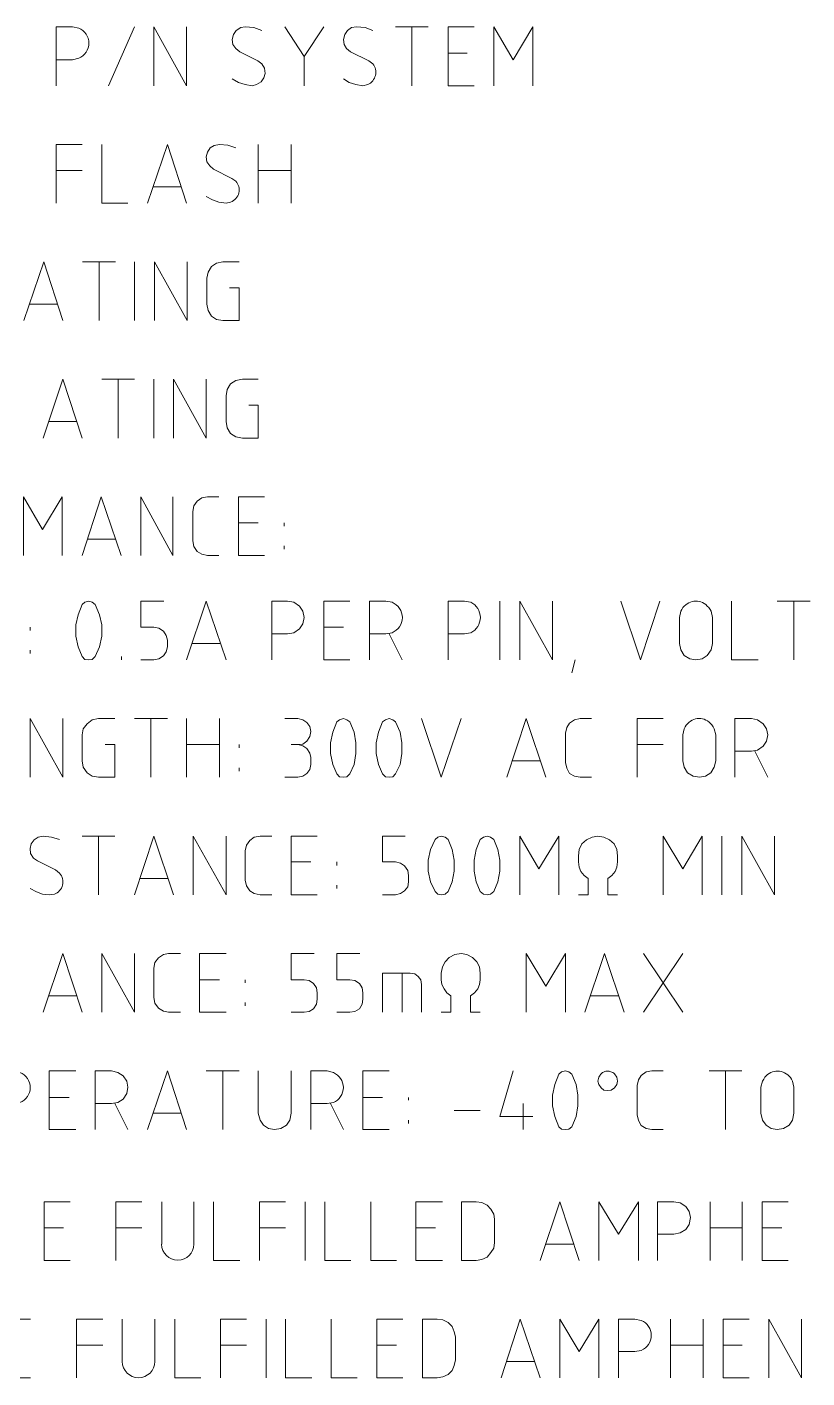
# Model space of a CAD drawing. Header units: inches. Extents: x 0 to 16.2, y 0 to 11.4.
# Drawn here: x 11.785 to 12.936, y 6.343 to 8.337 of the extents above; entities that cross this region are included whole.
import ezdxf

# ---------------------------------------------------------------- set-up
doc = ezdxf.new("R2010")
doc.units = ezdxf.units.IN
doc.header["$MEASUREMENT"] = 0
doc.layers.add('Color-7-Line_Weight-20', color=7, linetype='Continuous', lineweight=20)

msp = doc.modelspace()

# ---------------------------------------------------------------- linework, layer by layer
at = {"layer": 'Color-7-Line_Weight-20', "linetype": 'Continuous'}
for p, q in [((11.9058, 8.25), (11.9442, 8.3367)), ((12.3292, 8.3367), (12.3775, 8.3367)), ((12.3533, 8.25), (12.3533, 8.3367)), ((12.435, 8.2983), (12.4067, 8.2983)), ((12.1942, 8.2933), (12.1942, 8.25)), ((12.1267, 8.0767), (12.1267, 8.1633)), ((12.175, 8.1633), (12.175, 8.0767)), ((11.8283, 8.125), (11.8667, 8.125)), ((12.1267, 8.125), (12.175, 8.125)), ((12.0125, 8.1008), (11.9717, 8.1008)), ((11.8675, 7.99), (11.9158, 7.99)), ((11.8917, 7.9033), (11.8917, 7.99)), ((11.9442, 7.9033), (11.9442, 7.99)), ((11.83, 7.9275), (11.7892, 7.9275)), ((11.8958, 7.8167), (11.9442, 7.8167)), ((11.92, 7.73), (11.92, 7.8167)), ((11.9725, 7.73), (11.9725, 7.8167)), ((11.8583, 7.7542), (11.8175, 7.7542)), ((12.1267, 7.605), (12.0975, 7.605)), ((12.165, 7.6), (12.165, 7.605)), ((11.9158, 7.5808), (11.875, 7.5808)), ((12.165, 7.5658), (12.165, 7.5708)), ((12.4833, 7.4025), (12.4833, 7.4892)), ((12.8925, 7.4892), (12.9408, 7.4892)), ((12.9167, 7.4025), (12.9167, 7.4892)), ((11.79, 7.4458), (11.79, 7.4508)), ((12.2525, 7.4508), (12.2233, 7.4508)), ((12.32, 7.4408), (12.3392, 7.4025)), ((12.07, 7.4267), (12.0292, 7.4267)), ((11.79, 7.4117), (11.79, 7.4167)), ((11.925, 7.4025), (11.925, 7.4075)), ((12.5892, 7.3833), (12.5942, 7.4025)), ((11.9442, 7.3158), (11.9925, 7.3158)), ((11.9683, 7.2292), (11.9683, 7.3158)), ((12.0208, 7.2292), (12.0208, 7.3158)), ((12.0692, 7.3158), (12.0692, 7.2292)), ((12.0208, 7.2775), (12.0692, 7.2775)), ((12.0983, 7.2725), (12.0983, 7.2775)), ((12.6858, 7.2775), (12.7242, 7.2775)), ((12.8592, 7.2675), (12.8783, 7.2292)), ((12.0983, 7.2383), (12.0983, 7.2433)), ((12.5425, 7.2533), (12.5017, 7.2533)), ((11.8667, 7.1425), (11.915, 7.1425)), ((11.8908, 7.0558), (11.8908, 7.1425)), ((12.8108, 7.0558), (12.8108, 7.1425)), ((12.2042, 7.1042), (12.175, 7.1042)), ((12.2425, 7.0992), (12.2425, 7.1042)), ((11.9933, 7.08), (11.9525, 7.08)), ((12.2425, 7.065), (12.2425, 7.07)), ((12.695, 6.9692), (12.7533, 6.8825)), ((12.7533, 6.9692), (12.695, 6.8825)), ((12.3392, 6.8825), (12.3392, 6.94)), ((12.0692, 6.93), (12.04, 6.93)), ((12.1075, 6.9258), (12.1075, 6.93)), ((11.8583, 6.9067), (11.8175, 6.9067)), ((12.6583, 6.9067), (12.6167, 6.9067)), ((12.1075, 6.8917), (12.1075, 6.8967)), ((12.05, 6.7958), (12.0983, 6.7958)), ((12.0742, 6.7092), (12.0742, 6.7958)), ((12.7917, 6.7958), (12.84, 6.7958)), ((12.8158, 6.7092), (12.8158, 6.7958)), ((11.8475, 6.7567), (11.8183, 6.7567)), ((11.915, 6.7475), (11.9342, 6.7092)), ((12.2333, 6.7475), (12.2525, 6.7092)), ((12.31, 6.7567), (12.2808, 6.7567)), ((12.3483, 6.7525), (12.3483, 6.7567)), ((12.5175, 6.7475), (12.5175, 6.7092)), ((12.0125, 6.7333), (11.9717, 6.7333)), ((12.3483, 6.7183), (12.3483, 6.7233)), ((12.4158, 6.7375), (12.4542, 6.7375)), ((11.9842, 6.6025), (11.9842, 6.54)), ((12.0317, 6.54), (12.0317, 6.6025)), ((12.1958, 6.5158), (12.1958, 6.6025)), ((12.7933, 6.5158), (12.7933, 6.6025)), ((12.8408, 6.6025), (12.8408, 6.5158)), ((11.8392, 6.5642), (11.8108, 6.5642)), ((11.9167, 6.5642), (11.955, 6.5642)), ((12.1283, 6.5642), (12.1667, 6.5642)), ((12.3883, 6.5642), (12.3592, 6.5642)), ((12.7933, 6.5642), (12.8408, 6.5642)), ((12.8992, 6.5642), (12.87, 6.5642)), ((12.5917, 6.54), (12.5508, 6.54)), ((11.9258, 6.4292), (11.9258, 6.3667)), ((11.9742, 6.3667), (11.9742, 6.4292)), ((12.1383, 6.3425), (12.1383, 6.4292)), ((12.735, 6.3425), (12.735, 6.4292)), ((12.7833, 6.4292), (12.7833, 6.3425)), ((11.8583, 6.3908), (11.8975, 6.3908)), ((12.0708, 6.3908), (12.1092, 6.3908)), ((12.3308, 6.3908), (12.3017, 6.3908)), ((12.735, 6.3908), (12.7833, 6.3908)), ((12.8408, 6.3908), (12.8125, 6.3908)), ((12.5342, 6.3667), (12.4933, 6.3667))]:
    msp.add_line(p, q, dxfattribs=at)
for points in [[(11.8283, 8.25), (11.8283, 8.3367), (11.8525, 8.3367), (11.8617, 8.335)], [(11.9725, 8.25), (11.9725, 8.3367), (12.0208, 8.25), (12.0208, 8.3367)], [(12.1317, 8.3317), (12.12, 8.3358), (12.1075, 8.3367), (12.1008, 8.3358), (12.0942, 8.3317), (12.09, 8.3258), (12.0883, 8.3183), (12.0892, 8.3108), (12.0933, 8.305), (12.0992, 8.3), (12.1258, 8.2867), (12.1317, 8.2825), (12.1358, 8.2758), (12.1367, 8.2683), (12.135, 8.2617), (12.1308, 8.2558), (12.1242, 8.2517), (12.1175, 8.25), (12.1075, 8.2517), (12.0975, 8.255), (12.0883, 8.26)], [(12.1658, 8.3367), (12.1942, 8.2933), (12.2233, 8.3367)], [(12.2958, 8.3317), (12.2842, 8.3358), (12.2717, 8.3367), (12.2642, 8.3358), (12.2583, 8.3317), (12.2542, 8.3258), (12.2525, 8.3183), (12.2533, 8.3108), (12.2567, 8.305), (12.2625, 8.3), (12.29, 8.2867), (12.2958, 8.2825)], [(12.445, 8.3367), (12.4067, 8.3367), (12.4067, 8.25), (12.445, 8.25)], [(12.4742, 8.25), (12.4742, 8.3367), (12.5025, 8.2883), (12.5317, 8.3367), (12.5317, 8.25)], [(11.8283, 8.2883), (11.8525, 8.2883), (11.8617, 8.2908)], [(12.2883, 8.2517), (12.2808, 8.25), (12.2708, 8.2517), (12.2608, 8.255), (12.2525, 8.26)], [(11.8667, 8.1633), (11.8283, 8.1633), (11.8283, 8.0767)], [(11.9342, 8.0767), (11.8958, 8.0767), (11.8958, 8.1633)], [(11.9633, 8.0767), (11.9925, 8.1633), (12.0208, 8.0767)], [(12.0933, 8.1583), (12.0817, 8.1625), (12.0692, 8.1633), (12.0617, 8.1617), (12.0558, 8.1583), (12.0517, 8.1517), (12.05, 8.145), (12.0508, 8.1375), (12.055, 8.1317), (12.0608, 8.1267), (12.0875, 8.1133), (12.0933, 8.1092)], [(12.0858, 8.0783), (12.0792, 8.0767), (12.0683, 8.0783), (12.0592, 8.0817), (12.05, 8.0867)], [(11.7808, 7.9033), (11.81, 7.99), (11.8383, 7.9033)], [(11.9733, 7.9033), (11.9733, 7.99), (12.0217, 7.9033), (12.0217, 7.99)], [(12.0842, 7.9517), (12.0983, 7.9517), (12.0983, 7.9033), (12.0742, 7.9033), (12.065, 7.905), (12.0575, 7.91), (12.0525, 7.9183), (12.0508, 7.9275), (12.0508, 7.9658), (12.0525, 7.975), (12.0575, 7.9833), (12.065, 7.9883), (12.0742, 7.99), (12.0983, 7.99)], [(11.8092, 7.73), (11.8383, 7.8167), (11.8667, 7.73)], [(12.0017, 7.73), (12.0017, 7.8167), (12.05, 7.73), (12.05, 7.8167)], [(12.1125, 7.7783), (12.1267, 7.7783), (12.1267, 7.73), (12.1033, 7.73), (12.0933, 7.7317), (12.0858, 7.7367), (12.0808, 7.745), (12.0792, 7.7542), (12.0792, 7.7925), (12.0808, 7.8017), (12.0858, 7.81), (12.0933, 7.815), (12.1033, 7.8167), (12.1267, 7.8167)], [(11.78, 7.5567), (11.78, 7.6433), (11.8083, 7.595), (11.8375, 7.6433), (11.8375, 7.5567)], [(11.8667, 7.5567), (11.895, 7.6433), (11.9242, 7.5567)], [(11.9533, 7.5567), (11.9533, 7.6433), (12.0008, 7.5567), (12.0008, 7.6433)], [(12.0683, 7.5567), (12.0517, 7.5567), (12.0433, 7.5583), (12.0367, 7.5625), (12.0317, 7.57), (12.03, 7.5783), (12.03, 7.6217), (12.0317, 7.63), (12.0367, 7.6367), (12.0433, 7.6417), (12.0517, 7.6433), (12.0683, 7.6433)], [(12.1358, 7.6433), (12.0975, 7.6433), (12.0975, 7.5567), (12.1358, 7.5567)], [(11.9875, 7.4892), (11.9533, 7.4892), (11.9533, 7.4508), (11.9725, 7.4508), (11.98, 7.4492), (11.9867, 7.445), (11.9908, 7.4383), (11.9925, 7.4317), (11.9925, 7.4217), (11.9908, 7.4142), (11.9867, 7.4083), (11.98, 7.4042), (11.9725, 7.4025), (11.9533, 7.4025)], [(12.0208, 7.4025), (12.05, 7.4892), (12.0792, 7.4025)], [(12.1467, 7.4025), (12.1467, 7.4892), (12.17, 7.4892), (12.1792, 7.4875), (12.1875, 7.4817), (12.1925, 7.4742), (12.1942, 7.465), (12.1925, 7.4558), (12.1875, 7.4483), (12.1792, 7.4425), (12.17, 7.4408), (12.1467, 7.4408)], [(12.2617, 7.4892), (12.2233, 7.4892), (12.2233, 7.4025), (12.2617, 7.4025)], [(12.2908, 7.4025), (12.2908, 7.4892), (12.315, 7.4892), (12.3242, 7.4875)], [(12.4067, 7.4025), (12.4067, 7.4892), (12.4308, 7.4892), (12.44, 7.4875)], [(12.5125, 7.4025), (12.5125, 7.4892), (12.5608, 7.4025), (12.5608, 7.4892)], [(12.6617, 7.4892), (12.6908, 7.4025), (12.7192, 7.4892)], [(12.8642, 7.4025), (12.825, 7.4025), (12.825, 7.4892)], [(12.2908, 7.4408), (12.315, 7.4408), (12.3242, 7.4425)], [(12.4067, 7.4408), (12.4308, 7.4408), (12.44, 7.4425)], [(11.79, 7.2292), (11.79, 7.3158), (11.8383, 7.2292), (11.8383, 7.3158)], [(11.9008, 7.2775), (11.915, 7.2775), (11.915, 7.2292), (11.8908, 7.2292), (11.8817, 7.2308), (11.8742, 7.2358), (11.8683, 7.2442), (11.8667, 7.2533), (11.8667, 7.2917), (11.8683, 7.3008), (11.8742, 7.3083), (11.8817, 7.3142), (11.8908, 7.3158), (11.915, 7.3158)], [(12.175, 7.2775), (12.185, 7.2775), (12.1925, 7.2783), (12.1983, 7.2825), (12.2025, 7.2892), (12.2042, 7.2967), (12.2025, 7.3042), (12.1983, 7.31), (12.1925, 7.3142), (12.185, 7.3158), (12.1658, 7.3158)], [(12.3675, 7.3158), (12.3967, 7.2292), (12.4258, 7.3158)], [(12.4933, 7.2292), (12.5217, 7.3158), (12.5508, 7.2292)], [(12.6183, 7.2292), (12.6017, 7.2292), (12.5933, 7.2308), (12.5858, 7.235), (12.5817, 7.2425), (12.58, 7.2508), (12.58, 7.2942), (12.5817, 7.3025), (12.5858, 7.3092), (12.5933, 7.3142), (12.6017, 7.3158), (12.6183, 7.3158)], [(12.7242, 7.3158), (12.6858, 7.3158), (12.6858, 7.2292)], [(12.83, 7.2292), (12.83, 7.3158), (12.8542, 7.3158), (12.8633, 7.3142), (12.8717, 7.3083), (12.8767, 7.3008), (12.8783, 7.2917), (12.8767, 7.2825), (12.8717, 7.275), (12.8633, 7.2692), (12.8542, 7.2675), (12.83, 7.2675)], [(12.1658, 7.2292), (12.185, 7.2292), (12.1925, 7.2308), (12.1983, 7.235), (12.2025, 7.2408), (12.2042, 7.2483), (12.2042, 7.2583), (12.2025, 7.265), (12.1983, 7.2717), (12.1925, 7.2758), (12.185, 7.2775)], [(11.8333, 7.1375), (11.8217, 7.1408), (11.8092, 7.1425), (11.8017, 7.1408), (11.7958, 7.1367), (11.7917, 7.1308), (11.79, 7.1242), (11.7908, 7.1167), (11.795, 7.11), (11.8008, 7.1058), (11.8275, 7.0925), (11.8333, 7.0875)], [(11.9442, 7.0558), (11.9725, 7.1425), (12.0017, 7.0558)], [(12.0308, 7.0558), (12.0308, 7.1425), (12.0792, 7.0558), (12.0792, 7.1425)], [(12.1467, 7.1425), (12.1292, 7.1425), (12.1208, 7.1408), (12.1142, 7.1358), (12.1092, 7.1292), (12.1075, 7.1208), (12.1075, 7.0775), (12.1092, 7.0692), (12.1142, 7.0617), (12.1208, 7.0575), (12.1292, 7.0558), (12.1467, 7.0558)], [(12.2133, 7.1425), (12.175, 7.1425), (12.175, 7.0558), (12.2133, 7.0558)], [(12.3433, 7.1425), (12.31, 7.1425), (12.31, 7.1042), (12.3292, 7.1042), (12.3367, 7.1025), (12.3425, 7.0983), (12.3475, 7.0917), (12.3483, 7.0842), (12.3483, 7.075), (12.3475, 7.0675), (12.3425, 7.0617), (12.3367, 7.0575), (12.3292, 7.0558), (12.31, 7.0558)], [(12.5125, 7.0558), (12.5125, 7.1425), (12.5408, 7.0942), (12.57, 7.1425), (12.57, 7.0558)], [(12.5992, 7.0558), (12.6133, 7.0558), (12.6133, 7.08), (12.6075, 7.0842), (12.6025, 7.09), (12.6, 7.0967), (12.5992, 7.1042), (12.5992, 7.1133), (12.6, 7.1225), (12.6042, 7.1308), (12.6108, 7.1367), (12.6192, 7.1408), (12.6275, 7.1425), (12.6367, 7.1408), (12.645, 7.1367), (12.6517, 7.1308), (12.6558, 7.1225), (12.6567, 7.1133), (12.6567, 7.1042), (12.6558, 7.0967), (12.6533, 7.09), (12.6483, 7.0842), (12.6425, 7.08), (12.6425, 7.0558), (12.6567, 7.0558)], [(12.7242, 7.0558), (12.7242, 7.1425), (12.7533, 7.0942), (12.7817, 7.1425), (12.7817, 7.0558)], [(12.84, 7.0558), (12.84, 7.1425), (12.8883, 7.0558), (12.8883, 7.1425)], [(11.8258, 7.0567), (11.8183, 7.0558), (11.8083, 7.0567), (11.7992, 7.06), (11.79, 7.065)], [(11.8092, 6.8825), (11.8383, 6.9692), (11.8667, 6.8825)], [(11.8958, 6.8825), (11.8958, 6.9692), (11.9442, 6.8825), (11.9442, 6.9692)], [(12.0117, 6.9692), (11.9942, 6.9692), (11.9867, 6.9675), (11.9792, 6.9625), (11.9742, 6.9558), (11.9725, 6.9475), (11.9725, 6.9042), (11.9742, 6.8958), (11.9792, 6.8883), (11.9867, 6.8842), (11.9942, 6.8825), (12.0117, 6.8825)], [(12.0792, 6.9692), (12.04, 6.9692), (12.04, 6.8825), (12.0792, 6.8825)], [(12.2092, 6.9692), (12.175, 6.9692), (12.175, 6.93), (12.1942, 6.93), (12.2017, 6.9292), (12.2083, 6.925), (12.2125, 6.9183), (12.2133, 6.9108), (12.2133, 6.9017), (12.2125, 6.8942), (12.2083, 6.8875), (12.2017, 6.8833), (12.1942, 6.8825), (12.175, 6.8825)], [(12.2767, 6.9692), (12.2425, 6.9692), (12.2425, 6.93), (12.2617, 6.93), (12.2692, 6.9292), (12.2758, 6.925), (12.28, 6.9183), (12.2808, 6.9108), (12.2808, 6.9017), (12.28, 6.8942), (12.2758, 6.8875), (12.2692, 6.8833), (12.2617, 6.8825), (12.2425, 6.8825)], [(12.3967, 6.8825), (12.4108, 6.8825), (12.4108, 6.9067), (12.405, 6.9108), (12.4008, 6.9167), (12.3975, 6.9233), (12.3967, 6.93), (12.3967, 6.94), (12.3983, 6.9492), (12.4025, 6.9567), (12.4083, 6.9633), (12.4167, 6.9675), (12.4258, 6.9692), (12.4342, 6.9675), (12.4425, 6.9633), (12.4492, 6.9567), (12.4533, 6.9492), (12.4542, 6.94), (12.4542, 6.93), (12.4533, 6.9233), (12.4508, 6.9167), (12.4458, 6.9108), (12.44, 6.9067), (12.44, 6.8825), (12.4542, 6.8825)], [(12.5217, 6.8825), (12.5217, 6.9692), (12.5508, 6.9208), (12.58, 6.9692), (12.58, 6.8825)], [(12.6083, 6.8825), (12.6375, 6.9692), (12.6667, 6.8825)], [(12.31, 6.8825), (12.31, 6.94), (12.3508, 6.94), (12.3575, 6.9392), (12.3625, 6.935), (12.3667, 6.93), (12.3675, 6.9233), (12.3675, 6.8825)], [(11.8575, 6.7958), (11.8183, 6.7958), (11.8183, 6.7092), (11.8575, 6.7092)], [(11.8858, 6.7092), (11.8858, 6.7958), (11.91, 6.7958), (11.9192, 6.7933), (11.9275, 6.7883), (11.9325, 6.7808), (11.9342, 6.7717), (11.9325, 6.7625), (11.9275, 6.7542), (11.9192, 6.7492), (11.91, 6.7475), (11.8858, 6.7475)], [(11.9633, 6.7092), (11.9925, 6.7958), (12.0208, 6.7092)], [(12.175, 6.7958), (12.175, 6.7333), (12.1733, 6.7233), (12.1683, 6.7158), (12.16, 6.7108), (12.1508, 6.7092), (12.1417, 6.7108), (12.1342, 6.7158), (12.1292, 6.7233), (12.1267, 6.7333), (12.1267, 6.7958)], [(12.2042, 6.7092), (12.2042, 6.7958), (12.2283, 6.7958), (12.2375, 6.7933)], [(12.32, 6.7958), (12.2808, 6.7958), (12.2808, 6.7092), (12.32, 6.7092)], [(12.5025, 6.7958), (12.4833, 6.7283), (12.5317, 6.7283)], [(12.7242, 6.7092), (12.7075, 6.7092), (12.6992, 6.7108), (12.6917, 6.715), (12.6875, 6.7225), (12.6858, 6.7308), (12.6858, 6.7742), (12.6875, 6.7825), (12.6917, 6.7892), (12.6992, 6.7942), (12.7075, 6.7958), (12.7242, 6.7958)], [(12.2042, 6.7475), (12.2283, 6.7475), (12.2375, 6.7492)], [(11.8492, 6.6025), (11.8108, 6.6025), (11.8108, 6.5158), (11.8492, 6.5158)], [(11.955, 6.6025), (11.9167, 6.6025), (11.9167, 6.5158)], [(12.0992, 6.5158), (12.0608, 6.5158), (12.0608, 6.6025)], [(12.1667, 6.6025), (12.1283, 6.6025), (12.1283, 6.5158)], [(12.2633, 6.5158), (12.225, 6.5158), (12.225, 6.6025)], [(12.3308, 6.5158), (12.2925, 6.5158), (12.2925, 6.6025)], [(12.3983, 6.6025), (12.3592, 6.6025), (12.3592, 6.5158), (12.3983, 6.5158)], [(12.5425, 6.5158), (12.5717, 6.6025), (12.6, 6.5158)], [(12.6292, 6.5158), (12.6292, 6.6025), (12.6583, 6.555), (12.6875, 6.6025), (12.6875, 6.5158)], [(12.7158, 6.5158), (12.7158, 6.6025), (12.74, 6.6025), (12.7492, 6.6008), (12.7575, 6.5958), (12.7625, 6.5883), (12.7642, 6.5792), (12.7625, 6.5692), (12.7575, 6.5617), (12.7492, 6.5567), (12.74, 6.555), (12.7158, 6.555)], [(12.9083, 6.6025), (12.87, 6.6025), (12.87, 6.5158), (12.9083, 6.5158)], [(11.7908, 6.4292), (11.7525, 6.4292), (11.7525, 6.3425), (11.7908, 6.3425)], [(11.8975, 6.4292), (11.8583, 6.4292), (11.8583, 6.3425)], [(12.0417, 6.3425), (12.0033, 6.3425), (12.0033, 6.4292)], [(12.1092, 6.4292), (12.0708, 6.4292), (12.0708, 6.3425)], [(12.2058, 6.3425), (12.1667, 6.3425), (12.1667, 6.4292)], [(12.2725, 6.3425), (12.2342, 6.3425), (12.2342, 6.4292)], [(12.34, 6.4292), (12.3017, 6.4292), (12.3017, 6.3425), (12.34, 6.3425)], [(12.485, 6.3425), (12.5133, 6.4292), (12.5425, 6.3425)], [(12.5717, 6.3425), (12.5717, 6.4292), (12.6, 6.3817), (12.6292, 6.4292), (12.6292, 6.3425)], [(12.6583, 6.3425), (12.6583, 6.4292), (12.6825, 6.4292), (12.6917, 6.4275)], [(12.8508, 6.4292), (12.8125, 6.4292), (12.8125, 6.3425), (12.8508, 6.3425)], [(12.88, 6.3425), (12.88, 6.4292), (12.9283, 6.3425), (12.9283, 6.4292)], [(12.6583, 6.3817), (12.6825, 6.3817), (12.6917, 6.3833)]]:
    msp.add_lwpolyline(points, dxfattribs=at)
for points in [[(11.8608, 7.4217), (11.8575, 7.4375), (11.8575, 7.4542), (11.8608, 7.4692), (11.8667, 7.4842), (11.8708, 7.4875), (11.8767, 7.4892), (11.8817, 7.4875), (11.8858, 7.4842), (11.8925, 7.4692), (11.8958, 7.4542), (11.8958, 7.4375), (11.8925, 7.4217), (11.8858, 7.4075), (11.8817, 7.4033), (11.8767, 7.4025), (11.8708, 7.4033), (11.8667, 7.4075)], [(12.7483, 7.465), (12.75, 7.4742), (12.7516, 7.477), (12.7533, 7.4796), (12.7552, 7.4818), (12.7573, 7.4838), (12.7595, 7.4854), (12.7619, 7.4868), (12.7643, 7.4879), (12.7668, 7.4887), (12.7693, 7.4891), (12.7719, 7.4893), (12.7745, 7.4892), (12.7771, 7.4888), (12.7796, 7.488), (12.7821, 7.487), (12.7846, 7.4856), (12.7869, 7.484), (12.7892, 7.482), (12.7913, 7.4797), (12.7932, 7.4771), (12.795, 7.4742), (12.7967, 7.465), (12.7967, 7.4267), (12.795, 7.4175), (12.7892, 7.4092), (12.7817, 7.4042), (12.7725, 7.4025), (12.7633, 7.4042), (12.755, 7.4092), (12.75, 7.4175), (12.7483, 7.4267)], [(12.2367, 7.2483), (12.2333, 7.2642), (12.2333, 7.28), (12.2367, 7.2958), (12.2425, 7.3108), (12.2467, 7.3142), (12.2525, 7.3158), (12.2575, 7.3142), (12.2617, 7.3108), (12.2683, 7.2958), (12.2708, 7.28), (12.2708, 7.2642), (12.2683, 7.2483), (12.2617, 7.2342), (12.2575, 7.23), (12.2525, 7.2292), (12.2467, 7.23), (12.2425, 7.2342)], [(12.3042, 7.2483), (12.3008, 7.2642), (12.3008, 7.28), (12.3042, 7.2958), (12.31, 7.3108), (12.3142, 7.3142), (12.32, 7.3158), (12.325, 7.3142), (12.3292, 7.3108), (12.3358, 7.2958), (12.3383, 7.28), (12.3383, 7.2642), (12.3358, 7.2483), (12.3292, 7.2342), (12.325, 7.23), (12.32, 7.2292), (12.3142, 7.23), (12.31, 7.2342)], [(12.7533, 7.2917), (12.755, 7.3008), (12.7565, 7.3036), (12.7581, 7.3061), (12.76, 7.3083), (12.7621, 7.3103), (12.7643, 7.312), (12.7667, 7.3134), (12.7692, 7.3145), (12.7717, 7.3153), (12.7743, 7.3158), (12.7769, 7.316), (12.7795, 7.3159), (12.7821, 7.3155), (12.7847, 7.3148), (12.7872, 7.3137), (12.7896, 7.3124), (12.7918, 7.3107), (12.7939, 7.3088), (12.7959, 7.3064), (12.7976, 7.3038), (12.7992, 7.3008), (12.8017, 7.2917), (12.8017, 7.2533), (12.7992, 7.2442), (12.7942, 7.2358), (12.7867, 7.2308), (12.7775, 7.2292), (12.7683, 7.2308), (12.76, 7.2358), (12.755, 7.2442), (12.7533, 7.2533)], [(12.3808, 7.075), (12.3775, 7.0908), (12.3775, 7.1067), (12.3808, 7.1225), (12.3875, 7.1375), (12.3917, 7.1408), (12.3967, 7.1425), (12.4025, 7.1408), (12.4067, 7.1375), (12.4125, 7.1225), (12.4158, 7.1067), (12.4158, 7.0908), (12.4125, 7.075), (12.4067, 7.0608), (12.4025, 7.0567), (12.3967, 7.0558), (12.3917, 7.0567), (12.3875, 7.0608)], [(12.4483, 7.075), (12.445, 7.0908), (12.445, 7.1067), (12.4483, 7.1225), (12.4542, 7.1375), (12.4592, 7.1408), (12.4642, 7.1425), (12.4692, 7.1408), (12.4742, 7.1375), (12.48, 7.1225), (12.4833, 7.1067), (12.4833, 7.0908), (12.48, 7.075), (12.4742, 7.0608), (12.4692, 7.0567), (12.4642, 7.0558), (12.4592, 7.0567), (12.4542, 7.0608)], [(12.5642, 6.7283), (12.5608, 6.7442), (12.5608, 6.76), (12.5642, 6.7758), (12.57, 6.7908), (12.5742, 6.7942), (12.58, 6.7958), (12.585, 6.7942), (12.5892, 6.7908), (12.5958, 6.7758), (12.5983, 6.76), (12.5983, 6.7442), (12.5958, 6.7283), (12.5892, 6.7133), (12.585, 6.71), (12.58, 6.7092), (12.5742, 6.71), (12.57, 6.7133)], [(12.6275, 6.7808), (12.6292, 6.7758), (12.6325, 6.7708), (12.6367, 6.7675), (12.6425, 6.7667), (12.6475, 6.7675), (12.6525, 6.7708), (12.6558, 6.7758), (12.6567, 6.7808), (12.6558, 6.7867), (12.6525, 6.7917), (12.6511, 6.7926), (12.6497, 6.7934), (12.6483, 6.794), (12.647, 6.7946), (12.6456, 6.795), (12.6443, 6.7953), (12.643, 6.7955), (12.6418, 6.7956), (12.6405, 6.7955), (12.6393, 6.7953), (12.6381, 6.795), (12.637, 6.7946), (12.6359, 6.7941), (12.6348, 6.7934), (12.6337, 6.7926), (12.6327, 6.7917), (12.6318, 6.7906), (12.6309, 6.7894), (12.63, 6.7881), (12.6292, 6.7867)], [(12.8683, 6.7717), (12.8708, 6.7808), (12.8724, 6.7837), (12.8741, 6.7863), (12.8761, 6.7885), (12.8782, 6.7905), (12.8805, 6.7921), (12.8829, 6.7934), (12.8854, 6.7943), (12.8879, 6.795), (12.8905, 6.7954), (12.8932, 6.7955), (12.8958, 6.7953), (12.8984, 6.7948), (12.9009, 6.794), (12.9033, 6.7929), (12.9057, 6.7916), (12.9079, 6.79), (12.91, 6.7881), (12.9119, 6.7859), (12.9135, 6.7835), (12.915, 6.7808), (12.9167, 6.7717), (12.9167, 6.7333), (12.915, 6.7233), (12.91, 6.7158), (12.9017, 6.7108), (12.8925, 6.7092), (12.8833, 6.7108), (12.8758, 6.7158), (12.8708, 6.7233), (12.8683, 6.7333)], [(12.4267, 6.5158), (12.4483, 6.5158), (12.4567, 6.5175), (12.4642, 6.5208), (12.47, 6.5275), (12.4742, 6.5342), (12.475, 6.5425), (12.475, 6.5767), (12.4742, 6.5842), (12.47, 6.5917), (12.4642, 6.5975), (12.4567, 6.6017), (12.4483, 6.6025), (12.4267, 6.6025)], [(12.3692, 6.3425), (12.3908, 6.3425), (12.3992, 6.3442), (12.4067, 6.3475), (12.4125, 6.3533), (12.4158, 6.3608), (12.4175, 6.3692), (12.4175, 6.4033), (12.4158, 6.4108), (12.4125, 6.4183), (12.4067, 6.4242), (12.3992, 6.4283), (12.3908, 6.4292), (12.3692, 6.4292)]]:
    msp.add_lwpolyline(points, close=True, dxfattribs=at)
for centre, radius, start, end in [((11.8531, 8.3129), 0.0237, 291.1457, 68.8543), ((12.2799, 8.27), 0.0202, 294.6309, 38.0279), ((12.0795, 8.0962), 0.019, 289.6281, 43.0301), ((12.3151, 7.465), 0.0242, 291.8519, 68.1481), ((12.4294, 7.465), 0.0249, 295.3057, 64.6943), ((11.8194, 7.0746), 0.019, 289.8352, 42.8229), ((11.7665, 6.7712), 0.0237, 291.1456, 68.8544), ((12.2282, 6.7712), 0.024, 292.8523, 67.1477), ((12.0079, 6.5401), 0.0238, 180.159, 359.841), ((12.6826, 6.4054), 0.0239, 292.4077, 67.5923), ((11.95, 6.3671), 0.0242, 180.9887, 359.0113)]:
    msp.add_arc(centre, radius, start, end, dxfattribs=at)

doc.saveas('drawing.dxf')
